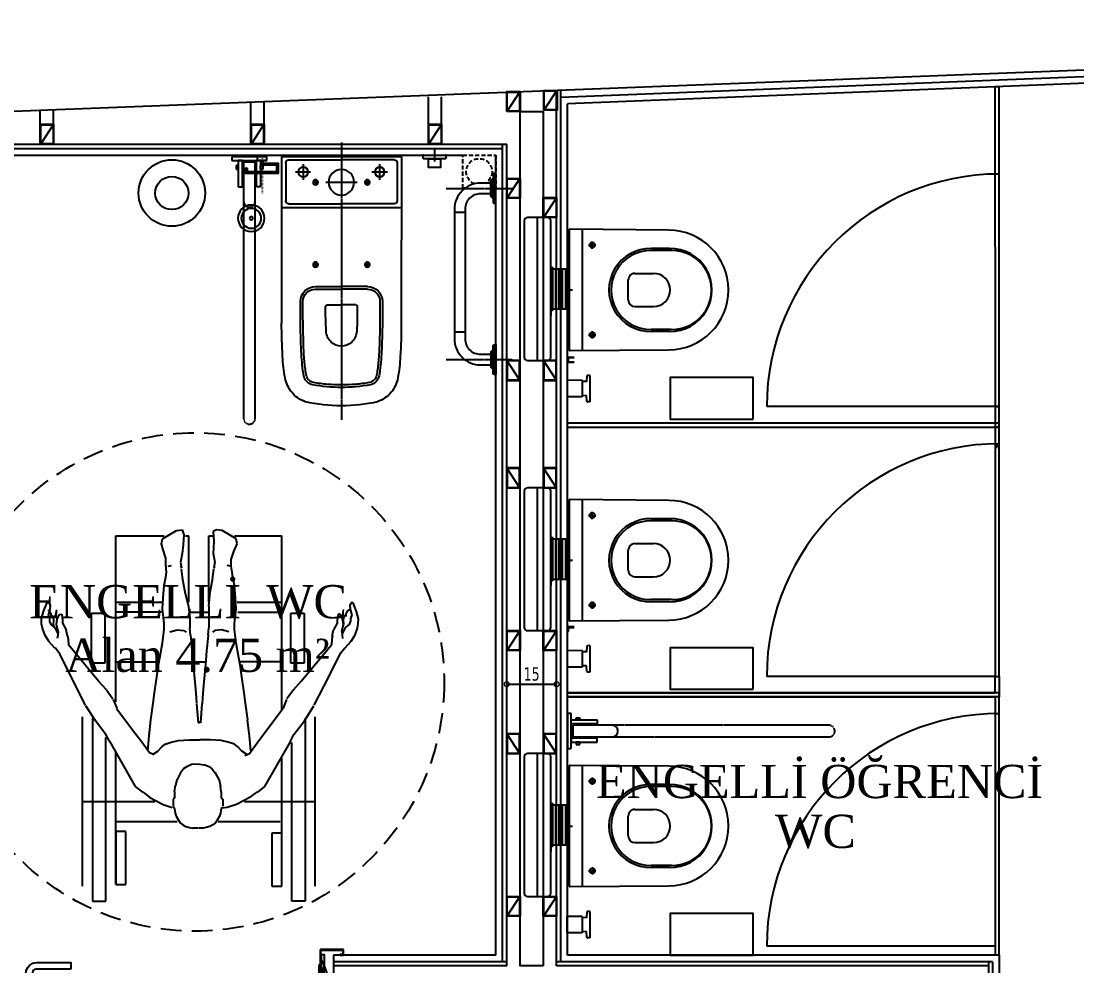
# Model space of a CAD drawing. Header units: millimetres. Extents: x -29311 to -3405, y 28913 to 42880.
# Drawn here: x -8745.7 to -8427.9, y 40933.6 to 41217.9 of the extents above; entities that cross this region are included whole.
import ezdxf
from ezdxf.enums import TextEntityAlignment as Align

# ---------------------------------------------------------------- set-up
doc = ezdxf.new("R2010")
doc.units = ezdxf.units.MM
doc.set_wipeout_variables(frame=1)
for name, pattern in [('( Hidden )', [0.375, 0.25, -0.125]), ('CENTER2', [1.125, 0.75, -0.125, 0.125, -0.125]), ('DASHED2', [0.375, 0.25, -0.125]), ('DOT', [6.35, 0, -6.35]), ('HIDDEN', [0.375, 0.25, -0.125])]:
    doc.linetypes.add(name, pattern=pattern)
for name, color, linetype in [('A-AKS-EKSEN', 252, 'DOT'), ('A-BA', 1, 'Continuous'), ('A-DUVAR-ALCIPAN', 9, 'Continuous'), ('A-DUVAR-ALCIPAN-CELIK', 144, 'Continuous'), ('A-DUVAR-TARAMA', 251, 'Continuous'), ('A-KAPI-AHSAP', 245, 'Continuous'), ('A-KAPI-AKSESUAR', 206, 'Continuous'), ('A-KAPI-METAL', 84, 'Continuous'), ('A-KAPI-PROFIL', 206, 'Continuous'), ('A-KAPLAMA-AHSAP', 34, 'Continuous'), ('A-KAPLAMA-SERAMIK', 31, 'Continuous'), ('A-MK-SUZGEC', 126, 'Continuous'), ('A-OLCU-IC', 126, 'Continuous'), ('A-SIVA-ALCIPAN', 247, 'Continuous'), ('A-SIVA-IC', 97, 'Continuous'), ('A-TEFRIS-SABIT', 177, 'Continuous'), ('A-YAZI', 136, 'Continuous'), ('AR-PLAN GORUNUS', 8, 'Continuous')]:
    doc.layers.add(name, color=color, linetype=linetype)
doc.layers.add('MB_TERFİS', color=253, linetype='Continuous', lineweight=20)
doc.styles.add('Dimension Text', font='tahoma.ttf', dxfattribs={"width": 0.8})
doc.styles.add('YAZ', font='times.ttf', dxfattribs={"height": 0.12})
doc.styles.add('YAZ-50', font='times.ttf', dxfattribs={"width": 0.9})
doc.dimstyles.new('AYG-OLCU 1 to 2', dxfattribs={"dimtxt": 4, "dimasz": 3, "dimexe": 1.5, "dimexo": 1, "dimgap": 1, "dimtad": 1, "dimdec": 0, "dimdsep": 46, "dimtxsty": 'Dimension Text', "dimblk": 'DOTSMALL', "dimcen": 0, "dimclrd": 256, "dimclre": 256, "dimclrt": 256, "dimadec": 0, "dimazin": 0, "dimtfac": 1, "dimtdec": 0, "dimtofl": 0, "dimtmove": 1, "dimatfit": 3, "dimfxl": 1, "dimarcsym": 0})

# ---------------------------------------------------------------- blocks, each defined once
blk = doc.blocks.new('A$C7B0C6078')
for p, q in [((439.9, 361.7), (439.9, 3.3)), ((172.1, 301.2), (232.8, 301.2)), ((177.2, 307.5), (232.7, 307.5)), ((281.7, 232.5), (225.5, 232.5)), ((301.7, 212.5), (301.7, 152.5)), ((175.5, 182.5), (175.5, 182.5)), ((281.7, 132.5), (225.5, 132.5)), ((172.1, 63.8), (232.8, 63.8)), ((177.2, 57.5), (232.7, 57.5))]:
    blk.add_line(p, q)
at = {"color": 4, "linetype": 'CENTER2', "ltscale": 30}
for p, q in [((409.9, 306.4), (409.9, 328.6)), ((421, 317.5), (398.9, 317.5)), ((488.8, 182.5), (469.4, 182.5)), ((421, 47.5), (398.9, 47.5)), ((409.9, 58.6), (409.9, 36.4))]:
    blk.add_line(p, q, dxfattribs=at)
blk.add_lwpolyline([(480, 362, 0.416782), (477, 365), (180, 362.5, 1), (180, 2.5), (477, 0, 0.416585), (480, 3)], format="xyb", close=True)
for centre in [(409.9, 317.5), (409.9, 47.5)]:
    blk.add_circle(centre, 8)
for centre, radius, start, end in [((442.9, 361.7), 3, 90.4828, 180), ((174.9, 182.5), 125, 88.9853, 271.0147), ((169.9, 182.5), 118.7, 88.9853, 271.0147), ((234.9, 182.5), 125, 268.9853, 91.0147), ((234.9, 182.5), 118.7, 268.9853, 91.0147), ((225.5, 182.5), 50, 90, 180), ((281.7, 212.5), 20, 0, 90), ((225.5, 182.5), 50, 180, 270), ((281.7, 152.5), 20, 270, 0), ((442.9, 3.3), 3, 180, 269.5172)]:
    blk.add_arc(centre, radius, start, end)
blk = doc.blocks.new('engelli_bar')
for p, q in [((-2978.43, -757.43, 0), (-2978.43, -758.55, 0)), ((-2967.93, -757.43, 0), (-2978.43, -757.43, 0)), ((-2978.43, -758.55, 0), (-2967.93, -758.55, 0)), ((-2975.31, -758.55, 0), (-2976.52, -758.55, 0)), ((-2976.52, -758.55, 0), (-2976.52, -766.45, 0)), ((-2975.31, -766.45, 0), (-2975.31, -758.55, 0)), ((-2971.43, -759.1, 0), (-2974.93, -759.1, 0)), ((-2974.93, -759.1, 0), (-2974.93, -770.91, 0)), ((-2971.04, -758.55, 0), (-2969.83, -758.55, 0)), ((-2971.04, -766.45, 0), (-2971.04, -758.55, 0)), ((-2969.83, -758.55, 0), (-2969.83, -766.45, 0)), ((-2967.93, -758.55, 0), (-2967.93, -757.43, 0)), ((-2976.52, -760.08, 0), (-2977.18, -760.08, 0)), ((-2977.18, -760.08, 0), (-2977.18, -761.18, 0)), ((-2977.18, -761.18, 0), (-2976.52, -761.18, 0)), ((-2976.52, -761.18, 0), (-2976.52, -760.08, 0)), ((-2969.83, -760.08, 0), (-2969.17, -760.08, 0)), ((-2969.83, -761.18, 0), (-2969.83, -760.08, 0)), ((-2969.17, -761.18, 0), (-2969.83, -761.18, 0)), ((-2969.17, -760.08, 0), (-2969.17, -761.18, 0)), ((-2976.52, -766.45, 0), (-2975.31, -766.45, 0)), ((-2969.83, -766.45, 0), (-2971.04, -766.45, 0))]:
    blk.add_line(p, q)
at = {"color": 252, "linetype": 'DASHED2', "ltscale": 0.25}
for p, q in [((-2974.93, -770.91, 0), (-2974.93, -836.18, 0)), ((-2971.43, -836.18, 0), (-2971.43, -770.89, 0))]:
    blk.add_line(p, q, dxfattribs=at)
at = {"elevation": 0}
blk.add_lwpolyline([(-2971.43, -770.89), (-2971.43, -759.1)], dxfattribs=at)
for start, end in [(180, 270), (269.999, 0)]:
    blk.add_arc((-2973.18, -770.89, 0), 1.75, start, end)
at = {"color": 252, "linetype": 'DASHED2', "ltscale": 0.25}
for start, end in [(180, 270), (269.999, 0)]:
    blk.add_arc((-2973.18, -836.18, 0), 1.75, start, end, dxfattribs=at)
blk = doc.blocks.new('WC')
at = {"layer": 'A-TEFRIS-SABIT'}
for p, q in [((83781.92, 725.33), (83781.92, 733.33)), ((83781.92, 733.33), (83782.64, 733.31)), ((83782.83, 733.12), (83782.92, 731.48)), ((83782.95, 731.45), (83784.27, 731.43)), ((83784.27, 726.83), (83784.27, 731.83)), ((83784.27, 731.83), (83788.67, 731.79)), ((83788.73, 731.74), (83788.73, 726.91)), ((83781.92, 725.33), (83782.64, 725.34)), ((83782.83, 725.53), (83782.92, 727.17)), ((83782.95, 727.2), (83784.27, 727.22)), ((83784.27, 726.83), (83788.67, 726.86)), ((83788.21, 717.6), (83788.21, 681.65))]:
    blk.add_line(p, q, dxfattribs=at)
for points in [[(83732.79, 738.48), (83732.79, 725.98), (83757.79, 725.98), (83757.79, 738.48)], [(83788.21, 705.83), (83788.71, 705.83), (83788.71, 692.83), (83788.21, 692.83), (83788.21, 705.83)], [(83793.21, 705.83), (83793.71, 705.83), (83793.71, 692.83), (83793.21, 692.83), (83793.21, 705.83)]]:
    blk.add_lwpolyline(points, close=True, dxfattribs=at)
blk.add_lwpolyline([(83801.71, 678.83), (83801.71, 719.83, 0.414214), (83800.71, 720.83), (83794.71, 720.83, 0.414214), (83793.71, 719.83), (83793.71, 678.83, 0.414214), (83794.71, 677.83), (83800.71, 677.83, 0.414214)], format="xyb", close=True, dxfattribs=at)
blk.add_lwpolyline([(83801.71, 678.83), (83801.71, 719.83, 0.414214), (83800.71, 720.83), (83794.71, 720.83, 0.414214), (83793.71, 719.83), (83793.71, 678.83, 0.414214), (83794.71, 677.83), (83800.71, 677.83, 0.414214)], format="xyb", close=True, dxfattribs=at)
for points in [[(83797.71, 720.83), (83797.71, 677.83)], [(83788.21, 705.83), (83788.21, 692.83)], [(83788.21, 705.83), (83788.21, 692.83)], [(83793.71, 700.17), (83793.71, 707.33)], [(83793.21, 705.33), (83788.71, 705.33)], [(83789.21, 705.33), (83789.21, 693.33)], [(83790.21, 705.33), (83790.21, 693.33)], [(83791.21, 705.33), (83791.21, 693.33)], [(83792.21, 705.33), (83792.21, 693.33)], [(83788.71, 693.33), (83793.21, 693.33)]]:
    blk.add_lwpolyline(points, dxfattribs=at)
for centre, radius, start, end in [((83782.63, 733.11), 0.2, 3.0835, 89), ((83782.95, 731.48), 0.03, 183.0835, 269), ((83788.68, 731.74), 0.05, 0, 89.5), ((83782.63, 725.54), 0.2, 271, 356.9165), ((83782.95, 727.17), 0.03, 91, 176.9165), ((83788.68, 726.91), 0.05, 270.5, 360)]:
    blk.add_arc(centre, radius, start, end, dxfattribs=at)
at = {"layer": 'A-TEFRIS-SABIT', "xscale": 0.1, "yscale": 0.1, "zscale": 0.1}
blk.add_blockref('A$C7B0C6078', (83740.21, 681.38), dxfattribs=at)
at = {"layer": 'A-TEFRIS-SABIT', "rotation": 270}
blk.add_blockref('engelli_bar', (84546.15, -2302.12, 0), dxfattribs=at)
blk = doc.blocks.new('asdsfdgfh')
at = {"linetype": 'DOT'}
blk.add_wipeout([(-31718.86, -56.04), (-31728.86, -56.04), (-31728.86, -66.04), (-31718.86, -66.04)], dxfattribs=at)
at = {"linetype": 'HIDDEN', "ltscale": 5}
blk.add_lwpolyline([(-31728.86, -56.04), (-31718.86, -56.04), (-31718.86, -66.04), (-31728.86, -66.04)], close=True, dxfattribs=at)
blk.add_circle((-31723.91, -61.05), 3.91, dxfattribs=at)
blk = doc.blocks.new('SE2')
for p, q in [((6.3, 143.7), (7.9, 143.7)), ((6.3, 134.9), (6.3, 143.7)), ((7.9, 133.7), (7.5, 133.7)), ((74.7, 143.7), (7.9, 143.7)), ((74.7, 133.7), (7.9, 133.7)), ((15.1, 133.7), (15.1, 133.4)), ((67.5, 133.4), (15.1, 133.4)), ((61.3, 143.7), (21.4, 143.7)), ((23.3, 132.1), (23.3, 107)), ((59.1, 132.4), (23.6, 132.4)), ((26.3, 132.4), (26.3, 133.4)), ((30.1, 133.4), (30.1, 132.4)), ((37.6, 132.4), (37.6, 133.4)), ((45.1, 133.4), (45.1, 132.4)), ((52.6, 132.4), (52.6, 133.4)), ((56.3, 133.4), (56.3, 132.4)), ((59.4, 107), (59.4, 132.1)), ((67.5, 133.4), (67.5, 133.7)), ((74.7, 143.7), (76.3, 143.7)), ((75.1, 133.7), (74.7, 133.7)), ((76.3, 143.7), (76.3, 134.9)), ((24, 106.3), (58.7, 106.3))]:
    blk.add_line(p, q)
for centre, radius, start, end in [((7.5, 134.9), 1.2, 180, 270), ((23.6, 132.1), 0.3, 90, 180), ((59.1, 132.1), 0.3, 0, 90), ((75.1, 134.9), 1.2, 270, 0), ((24, 107), 0.7, 180, 270), ((58.7, 107), 0.7, 270, 0)]:
    blk.add_arc(centre, radius, start, end)
at = {"layer": 'A-AKS-EKSEN', "ltscale": 0.01}
blk.add_line((41.3, 163.7), (41.3, 123.7), dxfattribs=at)
blk = doc.blocks.new('DFSDFDGFH')
blk.add_wipeout([(-30802.77, -3489.89), (-30802.77, -3489.89), (-30799.62, -3489.89), (-30799.62, -3490.59), (-30798.92, -3491.29), (-30798.92, -3492.46), (-30798.64, -3492.76), (-30798.12, -3492.79), (-30798.12, -3483.79), (-30798.64, -3483.81), (-30798.92, -3484.11), (-30798.92, -3485.16), (-30799.01, -3485.38), (-30799.62, -3485.99), (-30799.62, -3486.69), (-30802.77, -3486.69), (-30804.55, -3486.33), (-30806.06, -3485.33), (-30807.07, -3483.82), (-30807.42, -3482.04), (-30807.42, -3443.99), (-30807.24, -3441.72), (-30806.06, -3439.74), (-30804.55, -3438.73), (-30802.77, -3438.37), (-30799.62, -3438.37), (-30799.62, -3439.07), (-30799.01, -3439.69), (-30798.92, -3439.9), (-30798.92, -3440.95), (-30798.64, -3441.25), (-30798.12, -3441.27), (-30798.12, -3432.27), (-30798.64, -3432.3), (-30798.92, -3432.6), (-30798.92, -3433.65), (-30799.62, -3434.47), (-30799.62, -3435.17), (-30802.77, -3435.17), (-30805.78, -3435.77), (-30808.33, -3437.47), (-30810.03, -3440.02), (-30810.62, -3443.02), (-30810.62, -3482.04), (-30810.03, -3485.04), (-30808.33, -3487.59), (-30805.78, -3489.29)])
at = {"elevation": 0}
for points in [[(-30799.62, -3435.17), (-30802.77, -3435.17, 0.414214), (-30810.62, -3443.02), (-30810.62, -3482.04), (-30810.62, -3482.04, 0.414214), (-30802.77, -3489.89), (-30799.62, -3489.89)], [(-30798.92, -3439.9, 0.198912), (-30799.01, -3439.69), (-30799.54, -3439.16, -0.198889), (-30799.62, -3438.95), (-30799.62, -3434.6, -0.198889), (-30799.54, -3434.39), (-30799.01, -3433.86, 0.198912), (-30798.92, -3433.65)], [(-30798.64, -3432.3, 0.39896), (-30798.92, -3432.6), (-30798.92, -3440.95, 0.398959), (-30798.64, -3441.25), (-30798.12, -3441.27), (-30798.12, -3432.27), (-30798.64, -3432.3)], [(-30799.62, -3438.37), (-30802.77, -3438.37, 0.414214), (-30807.42, -3443.02), (-30807.42, -3443.02), (-30807.42, -3482.04), (-30807.42, -3482.04, 0.414214), (-30802.77, -3486.69), (-30799.62, -3486.69)], [(-30798.92, -3485.16, -0.198912), (-30799.01, -3485.38), (-30799.54, -3485.9, 0.198889), (-30799.62, -3486.11), (-30799.62, -3490.46, 0.198889), (-30799.54, -3490.68), (-30799.01, -3491.2, -0.198912), (-30798.92, -3491.41)], [(-30798.64, -3492.76, -0.39896), (-30798.92, -3492.46), (-30798.92, -3484.11, -0.398959), (-30798.64, -3483.81), (-30798.12, -3483.79), (-30798.12, -3492.79), (-30798.64, -3492.76)]]:
    blk.add_lwpolyline(points, format="xyb", dxfattribs=at)
for points in [[(-30799.54, -3434.39), (-30799.54, -3439.16)], [(-30799.01, -3439.69), (-30799.01, -3433.86)], [(-30798.64, -3432.3), (-30798.64, -3441.25)], [(-30807.42, -3443.99), (-30810.62, -3443.99)], [(-30807.42, -3480.04), (-30810.62, -3480.04)], [(-30799.54, -3490.68), (-30799.54, -3485.9)], [(-30799.01, -3485.38), (-30799.01, -3491.2)], [(-30798.64, -3492.76), (-30798.64, -3483.81)]]:
    blk.add_lwpolyline(points, dxfattribs=at)
at = {"layer": 'A-AKS-EKSEN', "ltscale": 0.01, "elevation": 0}
for points in [[(-30813.12, -3436.77), (-30793.12, -3436.77)], [(-30813.12, -3488.29), (-30793.12, -3488.29)]]:
    blk.add_lwpolyline(points, dxfattribs=at)
blk = doc.blocks.new('TUVALETKAGIT')
at = {"ltscale": 8}
for p, q in [((-1, 0.25), (-2, 0.25)), ((-1, -0.25), (-2.5, -0.25)), ((-3.5, -4.5), (-3.5, -5))]:
    blk.add_line(p, q, dxfattribs=at)
for points in [[(-3.5, -5), (-5, -5), (-5, 5), (-2, 5), (-2, 0.25)], [(-3.5, -4.5), (-4.5, -4.5), (-4.5, 4.5), (-2.5, 4.5), (-2.5, -0.25)]]:
    blk.add_lwpolyline(points, dxfattribs=at)
blk.add_lwpolyline([(0, -1.5), (-1, -1.5), (-1, 1.5), (0, 1.5)], close=True, dxfattribs=at)
at = {"layer": 'A-AKS-EKSEN', "ltscale": 0.05}
blk.add_line((0, 0), (-10.93, 0), dxfattribs=at)
blk = doc.blocks.new('fg')
for p, q in [((-66.91, -288.32), (-66.87, -238.21)), ((-30.78, -288.31), (-30.83, -238.21)), ((-53.14, -243.7), (-48.85, -243.7)), ((-44.56, -243.7), (-48.85, -243.7)), ((-56.71, -248.47), (-48.85, -248.47)), ((-56.71, -249.23), (-48.85, -249.23)), ((-40.99, -248.47), (-48.85, -248.47)), ((-40.99, -249.23), (-48.85, -249.23)), ((-66.9, -273.04), (-30.8, -273.04)), ((-65.64, -286.46), (-65.64, -275.05)), ((-64.74, -274.15), (-48.85, -274.15)), ((-32.96, -274.15), (-48.85, -274.15)), ((-32.06, -286.46), (-32.06, -275.05)), ((-30.78, -288.31), (-66.91, -288.32)), ((-64.74, -287.36), (-48.85, -287.36)), ((-32.96, -287.36), (-48.85, -287.36))]:
    blk.add_line(p, q)
for centre, radius in [((-56.65, -255.84), 0.75), ((-41.05, -255.84), 0.75), ((-48.85, -280.62), 3.85), ((-60.35, -283.72), 1.5), ((-56.65, -280.62), 0.75), ((-41.05, -280.62), 0.75), ((-37.35, -283.72), 1.5)]:
    blk.add_circle(centre, radius)
for centre, radius, start, end in [((-56.71, -223.27), 9.2, 109.1013, 140.3975), ((-49.76, -254.84), 41.47, 88.7446, 103.8948), ((-47.94, -254.84), 41.47, 76.1052, 91.2554), ((-40.99, -223.27), 9.2, 39.6025, 70.8987), ((-56.65, -223.36), 9.3, 140.1641, 170.2458), ((-49.08, -265.55), 46.67, 89.7216, 100.4704), ((-48.62, -265.55), 46.67, 79.5296, 90.2784), ((-41.04, -223.36), 9.3, 9.7542, 39.8359), ((-20.07, -230.39), 46.55, 169.3519, 177.2682), ((-46.36, -225.63), 14.18, 164.594, 173.2395), ((-56.73, -223.07), 3.51, 103.6807, 160.0153), ((-54.87, -223.55), 4.67, 161.9608, 169.9371), ((-56.88, -222.98), 2.59, 135.2885, 160.2561), ((-56.74, -223.03), 2.72, 100.7842, 136.5022), ((-49.66, -261.76), 42.1, 94.5454, 100.3913), ((-49.04, -267.03), 47.4, 89.7742, 94.7882), ((-48.66, -267.03), 47.4, 85.2118, 90.2258), ((-48.04, -261.76), 42.1, 79.6087, 85.4546), ((-40.96, -223.03), 2.72, 43.4978, 79.2158), ((-40.97, -223.07), 3.51, 19.9847, 76.3193), ((-40.82, -222.98), 2.59, 19.7439, 44.7115), ((-42.83, -223.55), 4.67, 10.0629, 18.0392), ((-51.34, -225.63), 14.18, 6.7605, 15.406), ((-77.63, -230.39), 46.55, 2.7318, 10.6481), ((13.01, -233.25), 74.04, 172.7951, 177.9305), ((-23.73, -229.36), 36.35, 169.4969, 175.955), ((-73.97, -229.36), 36.35, 4.045, 10.5031), ((-110.71, -233.25), 74.04, 2.0695, 7.2049), ((127.3, -239.07), 194.17, 176.7839, 179.7479), ((57.56, -235.91), 117.9, 175.5632, 178.1699), ((-155.25, -235.91), 117.9, 1.8301, 4.4368), ((-225, -239.07), 194.17, 0.2521, 3.2161), ((256.77, -242.53), 317.97, 177.8464, 180.3993), ((-48.79, -236.08), 4.76, 90.768, 131.571), ((-48.91, -236.08), 4.76, 48.429, 89.232), ((-354.47, -242.53), 317.97, 359.6007, 2.1536), ((316.55, -243.15), 376.99, 178.3281, 180.2421), ((-48.59, -236.05), 4.87, 133.5498, 177.2142), ((-49.11, -236.05), 4.87, 2.7858, 46.4502), ((-414.25, -243.15), 376.99, 359.7579, 1.6719), ((95.33, -242.79), 148.95, 177.3156, 180.1596), ((-193.03, -242.79), 148.95, 359.8404, 2.6844), ((-53.12, -243.2), 0.502, 180.8934, 267.1082), ((-44.58, -243.2), 0.502, 272.8918, 359.1066), ((-56.7, -244.73), 4.49, 180.1017, 269.8757), ((-56.7, -244.73), 3.74, 180.1492, 269.8281), ((-41, -244.73), 4.49, 270.1243, 359.8983), ((-41, -244.73), 3.74, 270.1719, 359.8508), ((-64.74, -275.05), 0.9, 89.9987, 180.0005), ((-32.96, -275.05), 0.9, 359.9995, 90.0013), ((-64.74, -286.46), 0.9, 180, 270), ((-32.96, -286.46), 0.9, 270, 0)]:
    blk.add_arc(centre, radius, start, end)
at = {"layer": 'A-AKS-EKSEN', "ltscale": 0.01}
for p, q in [((-48.85, -292.59), (-48.85, -209.08)), ((-57.58, -255.84), (-55.72, -255.84)), ((-56.65, -256.77), (-56.65, -254.91)), ((-41.98, -255.84), (-40.12, -255.84)), ((-41.05, -256.77), (-41.05, -254.91)), ((-60.35, -286.04), (-60.35, -281.4)), ((-57.58, -280.62), (-55.73, -280.62)), ((-56.65, -281.55), (-56.65, -279.69)), ((-53.57, -280.62), (-44.13, -280.62)), ((-41.97, -280.62), (-40.12, -280.62)), ((-41.05, -281.55), (-41.05, -279.69)), ((-37.35, -286.04), (-37.35, -281.4)), ((-62.67, -283.72), (-58.03, -283.72)), ((-39.67, -283.72), (-35.03, -283.72))]:
    blk.add_line(p, q, dxfattribs=at)
blk = doc.blocks.new('firca')
at = {"layer": 'A-TEFRIS-SABIT'}
for radius in [4, 3, 0.5]:
    blk.add_circle((0, 0), radius, dxfattribs=at)
blk = doc.blocks.new('A$C5E796BB7')
for radius in [10, 5]:
    blk.add_circle((10, 10), radius)
blk = doc.blocks.new('ENG')
at = {"layer": 'A-TEFRIS-SABIT', "xscale": -1, "rotation": 270}
for name, p in [('DFSDFDGFH', (-5361.46, -19393.69)), ('engelli_bar', (-8031.25, -47292.84, 0))]:
    blk.add_blockref(name, p, dxfattribs=at)
at = {"layer": 'A-TEFRIS-SABIT', "xscale": 0.1000000000000003, "yscale": 0.1000000000000003, "zscale": 0.1000000000000003, "rotation": 270.0000065253998}
blk.add_blockref('SE2', (-8802.55, -50206.18), dxfattribs=at)
at = {"layer": 'A-TEFRIS-SABIT', "extrusion": (0, 0, -1), "xscale": -1, "zscale": -1, "rotation": 270}
blk.add_blockref('fg', (9077, -50189.47), dxfattribs=at)
at = {"layer": 'A-TEFRIS-SABIT', "extrusion": (0, 0, -1), "xscale": -1, "zscale": -1}
for name, p in [('TUVALETKAGIT', (8788.68, -50262.23)), ('firca', (8807.22, -50265.46))]:
    blk.add_blockref(name, p, dxfattribs=at)
at = {"layer": 'A-TEFRIS-SABIT', "xscale": -1}
blk.add_blockref('A$C5E796BB7', (-8789.62, -50299.37), dxfattribs=at)
blk = doc.blocks.new('ISLAK ACIM')
at = {"layer": 'A-TEFRIS-SABIT'}
for p, q in [((82787.45, 16223.07), (82787.45, 16259.02)), ((82786.95, 16208.93), (82786.95, 16213.76)), ((82791.4, 16213.85), (82787, 16213.81)), ((82791.4, 16213.85), (82791.4, 16208.85)), ((82792.83, 16215.14), (82792.74, 16213.5)), ((82793.74, 16215.35), (82793.03, 16215.33)), ((82793.74, 16215.35), (82793.74, 16207.35)), ((82792.71, 16213.47), (82791.4, 16213.45)), ((82791.4, 16208.85), (82787, 16208.88)), ((82792.71, 16209.22), (82791.4, 16209.24)), ((82792.83, 16207.55), (82792.74, 16209.19)), ((82793.74, 16207.35), (82793.03, 16207.36))]:
    blk.add_line(p, q, dxfattribs=at)
blk.add_lwpolyline([(82773.95, 16261.85), (82773.95, 16220.85, 0.414214), (82774.95, 16219.85), (82780.95, 16219.85, 0.414214), (82781.95, 16220.85), (82781.95, 16261.85, 0.414214), (82780.95, 16262.85), (82774.95, 16262.85, 0.414214)], format="xyb", close=True, dxfattribs=at)
blk.add_lwpolyline([(82773.95, 16261.85), (82773.95, 16220.85, 0.414214), (82774.95, 16219.85), (82780.95, 16219.85, 0.414214), (82781.95, 16220.85), (82781.95, 16261.85, 0.414214), (82780.95, 16262.85), (82774.95, 16262.85, 0.414214)], format="xyb", close=True, dxfattribs=at)
for points in [[(82777.95, 16219.85), (82777.95, 16262.85)], [(82786.95, 16247.35), (82782.45, 16247.35)], [(82783.45, 16235.35), (82783.45, 16247.35)], [(82784.45, 16235.35), (82784.45, 16247.35)], [(82785.45, 16235.35), (82785.45, 16247.35)], [(82786.45, 16235.35), (82786.45, 16247.35)], [(82787.45, 16234.85), (82787.45, 16247.85)], [(82787.45, 16234.85), (82787.45, 16247.85)], [(82781.95, 16240.5), (82781.95, 16233.35)], [(82782.45, 16235.35), (82786.95, 16235.35)]]:
    blk.add_lwpolyline(points, dxfattribs=at)
for points in [[(82782.45, 16234.85), (82781.95, 16234.85), (82781.95, 16247.85), (82782.45, 16247.85), (82782.45, 16234.85)], [(82787.45, 16234.85), (82786.95, 16234.85), (82786.95, 16247.85), (82787.45, 16247.85), (82787.45, 16234.85)], [(82842.88, 16202.2), (82842.88, 16214.7), (82817.88, 16214.7), (82817.88, 16202.2)]]:
    blk.add_lwpolyline(points, close=True, dxfattribs=at)
for centre, radius, start, end in [((82787, 16213.76), 0.05, 90.5, 180), ((82793.03, 16215.13), 0.2, 91, 176.9165), ((82792.71, 16213.5), 0.03, 271, 356.9165), ((82787, 16208.93), 0.05, 180, 269.5), ((82792.71, 16209.19), 0.03, 3.0835, 89), ((82793.03, 16207.56), 0.2, 183.0835, 269)]:
    blk.add_arc(centre, radius, start, end, dxfattribs=at)
at = {"layer": 'A-TEFRIS-SABIT', "xscale": 0.1, "yscale": 0.1, "zscale": 0.1, "rotation": 180}
blk.add_blockref('A$C7B0C6078', (82835.45, 16259.3), dxfattribs=at)
blk = doc.blocks.new('engelli')
at = {"linetype": 'Continuous'}
for p, q in [((-32.02, -33.07), (-32.02, 21.96)), ((-32.02, 21.96), (-28.02, 21.96)), ((-28.02, 21.96), (-28.02, -27.32)), ((27.98, 21.96), (27.98, -25.82)), ((31.98, 21.96), (27.98, 21.96)), ((31.98, -33.07), (31.98, 21.96)), ((-35.02, 17.46), (-35.02, -33.54)), ((-25.02, 16.96), (-25.02, -22.82)), ((-25.02, 0.96), (-25.02, 16.96)), ((-25.02, 16.96), (-22.02, 16.96)), ((-22.02, 16.96), (-22.02, 0.96)), ((21.98, 1.46), (21.98, 17.46)), ((21.98, 17.46), (24.98, 17.46)), ((24.98, 17.46), (24.98, -21.07)), ((24.98, 17.46), (24.98, 1.46)), ((34.98, 17.46), (34.98, -33.54)), ((-22.02, 0.96), (-25.02, 0.96)), ((-0.17, 0), (-1.81, 0)), ((1.3, 0), (0, 0)), ((24.98, 1.46), (21.98, 1.46)), ((-25.02, -2.04), (-6.49, -2.04)), ((-6.84, -3.65), (-6.17, -2.43)), ((-6.17, -2.43), (-5.64, -1.57)), ((-5.64, -1.57), (-4.85, -1.04)), ((-4.85, -1.04), (-3.92, -0.52)), ((-3.92, -0.52), (-2.85, -0.17)), ((-2.85, -0.17), (-1.92, 0)), ((2.23, -0.17), (1.3, 0)), ((3.29, -0.52), (2.23, -0.17)), ((4.22, -1.04), (3.29, -0.52)), ((5.02, -1.57), (4.22, -1.04)), ((5.55, -2.43), (5.02, -1.57)), ((6.22, -3.65), (5.55, -2.43)), ((5.76, -2.04), (24.51, -2.04)), ((-10.77, -7.11), (-8, -6.24)), ((-7.37, -5.91), (-7.79, -6.44)), ((-7.37, -5.91), (-7.1, -4.52)), ((-7.1, -4.52), (-6.84, -3.65)), ((6.48, -4.52), (6.22, -3.65)), ((6.75, -5.91), (6.48, -4.52)), ((6.75, -5.91), (7.17, -6.26)), ((8.54, -6.24), (7.01, -6.07)), ((11.32, -7.11), (8.54, -6.24)), ((-35.02, -8.04), (-13.24, -8.04)), ((-15.92, -10.11), (-14.73, -9.25)), ((-14.73, -9.25), (-13.05, -8.3)), ((-13.05, -8.3), (-10.77, -7.11)), ((-7.79, -8.7), (-7.79, -6.61)), ((-7.37, -9.04), (-7.79, -8.87)), ((-7.37, -9.74), (-7.37, -9.04)), ((6.75, -9.04), (7.17, -8.87)), ((6.75, -9.74), (6.75, -9.04)), ((7.17, -8.7), (7.17, -6.61)), ((13.59, -8.3), (11.32, -7.11)), ((15.28, -9.25), (13.59, -8.3)), ((13.76, -8.04), (35.01, -8.04)), ((16.46, -10.11), (15.28, -9.25)), ((-26.91, -26.19), (-19.16, -12.59)), ((-19.16, -12.59), (-16.99, -10.82)), ((-17.01, -10.91), (-15.92, -10.11)), ((-7.37, -10.96), (-7.37, -9.74)), ((-7.37, -10.96), (-7.03, -12.92)), ((-6.65, -14.61), (-7.04, -12.7)), ((6.12, -14.51), (6.52, -12.6)), ((6.75, -10.96), (6.49, -12.72)), ((6.75, -10.96), (6.75, -9.74)), ((17.55, -10.91), (16.46, -10.11)), ((19.78, -12.59), (17.62, -10.82)), ((27.54, -26.19), (19.78, -12.59)), ((-5.51, -16.7), (-6.64, -14.5)), ((4.89, -16.7), (6.1, -14.5)), ((-4.45, -18.09), (-5.51, -16.7)), ((-4.45, -18.09), (-3.45, -18.66)), ((-2.19, -19.13), (-3.43, -18.61)), ((0.16, -19.3), (1.56, -19.06)), ((1.57, -19.13), (3.27, -18.44)), ((3.82, -18.09), (3.27, -18.44)), ((3.82, -18.09), (4.89, -16.7)), ((-14.89, -22.78), (-13.49, -22.18)), ((0.16, -19.3), (-2.19, -19.13)), ((15.28, -22.42), (13.87, -21.82)), ((-17.13, -25.95), (-14.89, -22.78)), ((-15.4, -23.26), (-15, -27.8)), ((-13.74, -22.31), (-12.35, -23.17)), ((-12.35, -23.17), (-11.17, -24.51)), ((-11.17, -24.51), (-10.18, -25.29)), ((-10.18, -25.29), (-8.3, -25.93)), ((10.72, -25.29), (8.84, -25.93)), ((11.71, -24.51), (10.72, -25.29)), ((12.9, -23.17), (11.71, -24.51)), ((14.29, -22.31), (12.9, -23.17)), ((15.67, -23.26), (15.27, -27.8)), ((17.52, -25.59), (15.28, -22.42)), ((-27.97, -28.21), (-31.17, -32.35)), ((-26.91, -26.19), (-27.97, -28.21)), ((-19.24, -28.68), (-17.13, -25.95)), ((-15, -27.8), (-14.5, -32.57)), ((-8.3, -25.93), (-6.12, -26.36)), ((-6.12, -26.36), (-2.85, -26.57)), ((-2.85, -26.57), (0.22, -26.57)), ((3.4, -26.57), (0.33, -26.57)), ((6.66, -26.36), (3.4, -26.57)), ((8.84, -25.93), (6.66, -26.36)), ((15.27, -27.8), (14.67, -32.56)), ((19.86, -28.68), (17.52, -25.59)), ((27.54, -26.19), (28.6, -28.21)), ((28.6, -28.21), (31.8, -32.35)), ((-24.76, -36.04), (-19.24, -28.68)), ((-0.71, -37.42), (-0.18, -31.69)), ((-0.18, -31.69), (0.22, -31.91)), ((0.45, -31.69), (0.05, -31.91)), ((0.85, -37.42), (0.45, -31.69)), ((25.39, -36.04), (19.86, -28.68)), ((-31.17, -32.35), (-34, -36.82)), ((-14.5, -32.57), (-13.76, -37.62)), ((14.76, -32.57), (14.01, -37.62)), ((31.8, -32.35), (34.63, -36.82)), ((-34.11, -36.99), (-38.55, -45.72)), ((-25.78, -38.72), (-24.74, -36.14)), ((-25.02, -38.04), (-25.02, -50.04)), ((-13.76, -37.62), (-13.38, -40.77)), ((-0.78, -39.26), (-0.68, -37.62)), ((1.05, -39.26), (0.94, -37.42)), ((14.01, -37.62), (13.64, -40.77)), ((24.98, -35.57), (24.98, -50.04)), ((26.41, -38.72), (25.37, -36.14)), ((34.73, -36.99), (39.18, -45.72)), ((-27.84, -41.63), (-25.87, -38.9)), ((-13.38, -40.77), (-12.7, -45.52)), ((-0.98, -41.85), (-0.78, -39.26)), ((1.25, -41.85), (1.05, -39.26)), ((13.64, -40.77), (12.96, -45.52)), ((28.46, -41.63), (26.5, -38.9)), ((-30.2, -44.26), (-39.25, -55.18)), ((-27.84, -41.63), (-30.2, -44.26)), ((-1.38, -46.17), (-0.98, -41.85)), ((1.65, -46.17), (1.25, -41.85)), ((28.46, -41.63), (30.83, -44.26)), ((30.83, -44.26), (39.88, -55.18)), ((-38.55, -45.72), (-41.86, -52.49)), ((-12.7, -45.52), (-12.19, -49.2)), ((-1.98, -51.77), (-1.38, -46.17)), ((2.05, -50.49), (1.65, -46.17)), ((12.96, -45.52), (12.44, -49.2)), ((39.18, -45.72), (42.6, -52.72)), ((-32.35, -49.71), (-32.35, -64.71)), ((-28.35, -49.71), (-32.35, -49.71)), ((-28.35, -64.71), (-28.35, -49.71)), ((-25.02, -50.04), (-25.02, -68.04)), ((-25.02, -50.04), (-12.49, -50.04)), ((-12.19, -49.2), (-11.67, -51.79)), ((-1.49, -50.04), (2.01, -50.04)), ((2.25, -53.52), (2.05, -50.49)), ((12.44, -49.2), (11.93, -51.79)), ((24.98, -50.04), (12.51, -50.04)), ((24.98, -50.04), (24.98, -68.04)), ((27.65, -49.71), (27.65, -64.71)), ((31.65, -49.71), (27.65, -49.71)), ((31.65, -64.71), (31.65, -49.71)), ((-41.86, -52.49), (-43.29, -54.24)), ((-11.67, -51.79), (-10.99, -55.82)), ((-2.24, -55.07), (-1.98, -51.77)), ((2.5, -54.99), (2.25, -53.52)), ((11.93, -51.79), (11.26, -55.82)), ((42.6, -52.72), (43.92, -54.24)), ((-45.2, -56.24), (-46.3, -58.01)), ((-43.32, -54.23), (-45.15, -56.15)), ((-42.49, -58.09), (-42.62, -57.1)), ((-39.58, -57.89), (-39.38, -56.91)), ((-39.38, -56.91), (-39.25, -55.18)), ((-10.99, -55.82), (-10.49, -59.82)), ((-2.49, -58.07), (-2.24, -55.07)), ((2.76, -58.07), (2.51, -55.07)), ((11.26, -55.82), (10.76, -59.82)), ((40.01, -56.91), (39.88, -55.18)), ((40.21, -57.89), (40.01, -56.91)), ((43.12, -58.09), (43.25, -57.1)), ((43.94, -54.23), (45.83, -56.24)), ((45.83, -56.24), (47.03, -58.2)), ((-47.08, -60.17), (-47.34, -61.48)), ((-46.3, -58.01), (-47.08, -60.17)), ((-44.56, -61.35), (-43.32, -60.34)), ((-43.35, -60.34), (-42.55, -58.73)), ((-42.4, -59.15), (-42.88, -61.35)), ((-42.4, -59.15), (-42.49, -58.09)), ((-41.01, -61.73), (-39.91, -59.75)), ((-39.51, -57.82), (-39.91, -59.75)), ((-10.49, -59.82), (-10.49, -61.57)), ((-8.74, -59.07), (-6.53, -59.71)), ((-6.53, -59.71), (-4.53, -59.49)), ((-4.53, -59.49), (-3.87, -59.01)), ((-2.49, -58.07), (-2.74, -60.32)), ((-2.74, -63.32), (-2.74, -60.32)), ((2.76, -58.07), (3.01, -60.32)), ((3.01, -63.32), (3.01, -60.32)), ((4.8, -59.49), (4.14, -59.01)), ((6.8, -59.71), (4.8, -59.49)), ((9.01, -59.07), (6.8, -59.71)), ((10.76, -59.82), (10.76, -61.57)), ((40.14, -57.82), (40.53, -59.75)), ((41.64, -61.73), (40.53, -59.75)), ((43.03, -59.15), (43.12, -58.09)), ((43.03, -59.15), (43.51, -61.35)), ((43.98, -60.34), (43.18, -58.73)), ((45.19, -61.35), (43.95, -60.34)), ((47.03, -58.2), (47.71, -60.17)), ((47.71, -60.17), (47.99, -61.49)), ((-47.34, -61.48), (-47.38, -63.04)), ((-47.38, -63.04), (-46.78, -65.17)), ((-45.37, -64.19), (-45.01, -63.16)), ((-45.01, -63.16), (-44.94, -62.17)), ((-44.94, -62.17), (-44.56, -61.35)), ((-44.18, -63.95), (-43.84, -63.35)), ((-43.85, -61.53), (-43.67, -60.61)), ((-43.8, -62.46), (-43.85, -61.53)), ((-43.84, -63.35), (-43.8, -62.46)), ((-42.88, -61.35), (-42.62, -63)), ((-42.62, -63), (-41.92, -64.32)), ((-41.29, -64.44), (-41.01, -62.61)), ((-41.01, -62.61), (-41.01, -61.73)), ((-10.49, -61.57), (-10.99, -66.07)), ((-3.24, -67.32), (-2.74, -63.32)), ((3.01, -66.82), (3.01, -63.32)), ((10.76, -61.57), (11.26, -66.07)), ((41.64, -62.61), (41.64, -61.73)), ((41.92, -64.44), (41.64, -62.61)), ((43.25, -63), (42.55, -64.32)), ((43.51, -61.35), (43.25, -63)), ((43.48, -61.53), (43.31, -60.61)), ((43.44, -62.46), (43.48, -61.53)), ((43.48, -63.35), (43.44, -62.46)), ((43.81, -63.95), (43.48, -63.35)), ((45.63, -62.34), (45.19, -61.35)), ((45.63, -63.16), (45.63, -62.34)), ((46, -64.19), (45.63, -63.16)), ((48.01, -63.04), (47.41, -65.17)), ((47.97, -61.48), (48.01, -63.04)), ((-46.78, -65.17), (-45.62, -67.93)), ((-45.45, -65.62), (-45.03, -65.29)), ((-44.87, -65.87), (-45.37, -64.19)), ((-45.03, -65.29), (-44.6, -64.51)), ((-44.77, -67.08), (-44.87, -65.87)), ((-44.6, -64.51), (-44.61, -63.71)), ((-44.61, -63.71), (-44.41, -64.16)), ((-44.41, -64.16), (-44.18, -63.95)), ((-41.92, -64.32), (-41.29, -64.44)), ((-32.35, -64.71), (-28.35, -64.71)), ((-11.24, -65.04), (-24.74, -65.04)), ((-10.99, -66.07), (-10.74, -69.32)), ((-2.74, -65.04), (2.76, -65.04)), ((11.26, -66.07), (11.01, -69.32)), ((11.76, -65.04), (24.98, -65.04)), ((27.65, -64.71), (31.65, -64.71)), ((42.55, -64.32), (41.97, -64.53)), ((44.04, -64.16), (43.81, -63.95)), ((44.25, -63.71), (44.04, -64.16)), ((44.24, -64.51), (44.25, -63.71)), ((44.67, -65.29), (44.24, -64.51)), ((45.5, -65.87), (44.67, -65.29)), ((45.4, -67.08), (45.5, -65.87)), ((45.5, -65.87), (46, -64.19)), ((47.41, -65.17), (46.43, -67.81)), ((-45.62, -67.93), (-45.2, -67.8)), ((-45.2, -67.8), (-44.77, -67.08)), ((-25.02, -68.04), (-25.02, -88.04)), ((-25.02, -68.04), (-11.24, -68.04)), ((-10.74, -69.32), (-10.49, -73.07)), ((-3.24, -67.32), (-4.11, -71.04)), ((-3.02, -68.04), (-3.02, -88.04)), ((2.98, -68.04), (2.98, -88.04)), ((3.01, -66.82), (3.39, -71.04)), ((11.01, -69.32), (10.76, -73.07)), ((11.51, -68.04), (24.98, -68.04)), ((24.98, -68.04), (24.98, -88.04)), ((45.83, -67.8), (45.4, -67.08)), ((46.43, -67.81), (45.83, -67.8)), ((-10.49, -73.07), (-9.99, -75.57)), ((-4.11, -71.04), (-4.86, -74.79)), ((3.39, -71.04), (4.14, -74.79)), ((10.76, -73.07), (10.26, -75.57)), ((-9.99, -75.57), (-9.74, -77.07)), ((-4.86, -74.79), (-5.24, -78.07)), ((4.14, -74.79), (4.51, -78.07)), ((10.26, -75.57), (10.01, -77.07)), ((-9.74, -77.07), (-9.99, -79.32)), ((-9.99, -79.32), (-9.99, -81.32)), ((-9.24, -78.82), (-8.24, -79.07)), ((-5.49, -80.07), (-5.24, -78.32)), ((-5.24, -78.32), (-5.49, -78.76)), ((4.76, -80.07), (4.51, -78.32)), ((4.51, -78.32), (4.76, -78.76)), ((9.51, -78.82), (8.51, -79.07)), ((10.01, -77.07), (9.76, -78.82)), ((9.76, -78.82), (9.76, -80.82)), ((-9.99, -81.32), (-10.74, -83.82)), ((-4.99, -82.7), (-5.49, -80.07)), ((4.26, -82.7), (4.76, -80.07)), ((9.76, -80.82), (10.51, -83.32)), ((-10.74, -83.82), (-11.24, -85.57)), ((-11.24, -85.57), (-10.99, -87.07)), ((-4.74, -85.32), (-4.99, -82.7)), ((-4.49, -88.32), (-4.74, -85.32)), ((4.51, -86.32), (4.26, -82.7)), ((10.51, -83.32), (11.51, -85.57)), ((11.51, -85.57), (11.26, -87.07)), ((-25.02, -88.04), (-10.49, -88.04)), ((-10.99, -87.07), (-8.99, -88.32)), ((-8.99, -88.32), (-6.74, -89.57)), ((-4.99, -89.82), (-4.49, -88.32)), ((-3.99, -88.04), (-3.02, -88.04)), ((2.98, -88.04), (4.51, -88.04)), ((4.26, -89.32), (4.51, -86.32)), ((9.26, -88.32), (7.01, -89.57)), ((11.26, -87.07), (9.26, -88.32)), ((10.76, -88.04), (24.98, -88.04)), ((-6.74, -89.57), (-4.99, -89.82)), ((5.26, -89.82), (4.26, -89.32)), ((7.01, -89.57), (5.26, -89.82))]:
    blk.add_line(p, q, dxfattribs=at)
blk = doc.blocks.new('A$C1989330F')
at = {"layer": 'A-KAPI-AKSESUAR'}
blk.add_lwpolyline([(27.5, 0), (-27.5, 0), (-27.5, -8), (27.5, -8)], close=True, dxfattribs=at)
blk.add_lwpolyline([(-125, -45), (-20, -45, 0.414214), (-10, -35), (-10, -8), (10, -8), (10, -32, -0.414214), (-23, -65), (-125, -65)], format="xyb", close=True, dxfattribs=at)
blk = doc.blocks.new('*U511')
at = {"ltscale": 12}
h = blk.add_hatch(dxfattribs=at)
h.set_pattern_fill('ANSI31', color=8, scale=5, angle=45)
h.set_pattern_definition([(90, (47.96, 20), (-15.875, 3e-15), [])])
h.paths.add_polyline_path([(1004, -130), (44, -130), (44, -160), (1004, -160)])
at = {"color": 8, "linetype": 'HIDDEN', "ltscale": 50}
blk.add_lwpolyline([(12.6, -176.2), (12.6, -1188.5, 0.417281), (1024.9, -165.6)], format="xyb", dxfattribs=at)
at = {"layer": 'A-KAPI-AHSAP'}
for points in [[(44, -165), (34, -165), (34, -148), (34, -148), (34, -125), (44, -125), (44, -165)], [(44, -125), (1004, -125)], [(1004, -165), (1004, -125), (1014, -125), (1014, -165), (1014, -165), (1014, -165), (1004, -165)], [(1004, -165), (44, -165)]]:
    blk.add_lwpolyline(points, dxfattribs=at)
blk.add_lwpolyline([(1004, -130), (44, -130), (44, -160), (1004, -160)], close=True, dxfattribs=at)
at = {"layer": 'A-KAPI-AKSESUAR'}
for radius in [10, 5, 4]:
    blk.add_circle((12, -175), radius, dxfattribs=at)
at = {"layer": 'A-KAPI-METAL'}
for points in [[(-29, -21.2), (39, -21.2, -0.414214), (40, -22.2), (40, -95.9), (38, -95.9), (38, -23.7, 0.414214), (37.5, -23.2), (-27.5, -23.2, 0.414214), (-28, -23.7), (-28, -35.2, 0.414214), (-27.5, -35.7), (-20, -35.7), (-20, -37.7), (-29, -37.7, -0.414214), (-30, -36.7), (-30, -22.2, -0.414214)], [(1077, -21.2), (1009, -21.2, 0.414214), (1008, -22.2), (1008, -95.9), (1010, -95.9), (1010, -23.7, -0.414214), (1010.5, -23.2), (1075.5, -23.2, -0.414214), (1076, -23.7), (1076, -35.2, -0.414214), (1075.5, -35.7), (1068, -35.7), (1068, -37.7), (1077, -37.7, 0.414214), (1078, -36.7), (1078, -22.2, 0.414214)], [(-30, -151, -0.414214), (-29, -150), (-20, -150), (-20, -152), (-27.5, -152, 0.414214), (-28, -152.5), (-28, -162.5, 0.414214), (-27.5, -163), (26.5, -163, 0.414214), (27, -162.5), (27, -105, -0.414214), (28.2, -104), (41, -104, -0.414154), (42, -105), (42, -119.5), (42, -82.6), (42, -68.4), (42, -82.6), (40, -82.6), (40, -68.4, -1), (44, -68.4), (44, -119.8, -0.934642), (40, -119.5), (40, -106.5, 0.414214), (39.5, -106), (29.5, -106, 0.414214), (29, -106.5), (29, -164, -0.414214), (28, -165), (-29, -165, -0.414214), (-30, -164)], [(1078, -151, 0.414214), (1077, -150), (1068, -150), (1068, -152), (1075.5, -152, -0.414214), (1076, -152.5), (1076, -162.5, -0.414214), (1075.5, -163), (1021.5, -163, -0.414214), (1021, -162.5), (1021, -104, 0.414214), (1019.7, -103), (1007, -103, 0.414154), (1006, -104), (1005.9, -119.5), (1006, -82.6), (1006, -68.4), (1006, -82.6), (1008, -82.6), (1008, -68.4, 1), (1004, -68.4), (1004, -119.8, 0.938583), (1007.9, -119.5), (1008, -105.5, -0.414214), (1008.5, -105), (1018.4, -105, -0.414214), (1019, -105.5), (1019, -164, 0.414214), (1020, -165), (1077, -165, 0.414214), (1078, -164)]]:
    blk.add_lwpolyline(points, format="xyb", close=True, dxfattribs=at)
at = {"layer": 'A-KAPI-PROFIL'}
for points in [[(16.5, -100.9), (27.5, -70.4), (27.5, -36.5), (37.5, -36.5), (37.5, -72.2), (25.9, -104.3), (25.9, -163), (16.5, -163)], [(1031.5, -100.9), (1020.5, -70.4), (1020.5, -43.8), (1010.5, -43.8), (1010.5, -72.2), (1022.1, -104.3), (1022.1, -163), (1031.5, -163)]]:
    blk.add_lwpolyline(points, close=True, dxfattribs=at)
for points in [[(36.5, -36.8), (37.5, -36.8), (37.5, -52.5), (29.6, -66.1), (29.6, -89.8), (36.6, -89.8), (36.6, -90.8), (28.6, -90.8), (28.6, -65.8), (36.5, -52.2), (36.5, -36.8)], [(1011.5, -36.8), (1010.5, -36.8), (1010.5, -52.5), (1018.3, -66.1), (1018.3, -89.8), (1011.3, -89.8), (1011.3, -90.8), (1019.3, -90.8), (1019.3, -65.8), (1011.5, -52.2), (1011.5, -36.8)]]:
    blk.add_lwpolyline(points, dxfattribs=at)
at = {"layer": 'A-KAPI-PROFIL', "color": 8}
for points in [[(39.7, -111.2, 0.414214), (37.7, -109.2), (31.3, -109.2, 0.414214), (29.3, -111.2), (29.3, -122, 0.414214), (31.3, -124), (45.3, -124, 0.414214), (46.3, -123), (46.3, -120, 1), (44.3, -120), (44.3, -121.5), (39.7, -121.5)], [(1018.7, -111.2, 0.414214), (1016.7, -109.2), (1010.2, -109.2, 0.414214), (1008.2, -111.2), (1008.2, -121.5), (1003.7, -121.5), (1003.7, -120, 1), (1001.7, -120), (1001.7, -123, 0.414214), (1002.7, -124), (1014, -124), (1016.7, -124, 0.414214), (1018.7, -122)]]:
    blk.add_lwpolyline(points, format="xyb", close=True, dxfattribs=at)
at = {"layer": 'DEFPOINTS', "linetype": 'ByBlock', "ltscale": 12}
for p, q in [((0, -37.7), (0, -150)), ((1048, -37.7), (1048, -125))]:
    blk.add_line(p, q, dxfattribs=at)
at = {"ltscale": 12, "xscale": -1, "rotation": 180}
blk.add_blockref('A$C1989330F', (916, -125), dxfattribs=at)
at = {"ltscale": 12}
blk.add_blockref('A$C1989330F', (916, -165), dxfattribs=at)
blk = doc.blocks.new('40 60')
at = {"layer": 'A-DUVAR-ALCIPAN-CELIK'}
for points in [[(82132.16, 6001.66), (82132.16, 6007.66), (82128.16, 6007.66), (82128.16, 6001.66)], [(82132.01, 6001.81), (82132.01, 6007.51), (82128.31, 6007.51), (82128.31, 6001.81)]]:
    blk.add_lwpolyline(points, close=True, dxfattribs=at)
blk.add_lwpolyline([(82128.31, 6007.51), (82132.01, 6001.81)], dxfattribs=at)
blk = doc.blocks.new('_DotSmall')
at = {"color": 0, "linetype": 'ByBlock', "const_width": 0.5}
blk.add_lwpolyline([(-0.0625, 0, 1), (0.0625, 0, 1)], format="xyb", close=True, dxfattribs=at)
blk = doc.blocks.new('*D449')
at = {"layer": 'A-OLCU-IC', "lineweight": -2, "transparency": 16777216}
for p, q in [((-8599.51, 41018.35), (-8599.51, 41019.85)), ((-8599.51, 41018.35), (-8584.51, 41018.35)), ((-8584.51, 41018.35), (-8584.51, 41019.85))]:
    blk.add_line(p, q, dxfattribs=at)
at = {"layer": 'DEFPOINTS', "color": 0, "transparency": 16777216}
for p in [(-8599.51, 41018.23), (-8584.51, 41018.35), (-8584.51, 41018.23)]:
    blk.add_point(p, dxfattribs=at)
at = {"layer": 'A-OLCU-IC', "lineweight": -2, "transparency": 16777216, "xscale": 3, "yscale": 3, "zscale": 3, "rotation": 180}
blk.add_blockref('_DotSmall', (-8599.51, 41018.35), dxfattribs=at)
at = {"layer": 'A-OLCU-IC', "lineweight": -2, "transparency": 16777216, "xscale": 3, "yscale": 3, "zscale": 3}
blk.add_blockref('_DotSmall', (-8584.51, 41018.35), dxfattribs=at)
at = {"layer": 'A-OLCU-IC', "transparency": 16777216, "insert": (-8592.01, 41021.4), "char_height": 4, "attachment_point": 5, "style": 'Dimension Text'}
blk.add_mtext('15', dxfattribs=at)

msp = doc.modelspace()

# ---------------------------------------------------------------- hatches: boundary and pattern name
at = {"layer": 'A-TEFRIS-SABIT'}
h = msp.add_hatch(color=256, dxfattribs=at)
h.dxf.hatch_style = 1
h.paths.add_polyline_path([(-8581.06, 41115.38), (-8579.26, 41115.38), (-8579.26, 41115.18), (-8581.26, 41115.18), (-8581.26, 41116.78), (-8579.26, 41116.78), (-8579.26, 41116.58), (-8581.06, 41116.58)])

# ---------------------------------------------------------------- linework, layer by layer
at = {"layer": 'A-BA'}
msp.add_line((-9822.14, 41149.16), (-5887.39, 41301.68), dxfattribs=at)
at = {"layer": 'A-DUVAR-ALCIPAN'}
for p, q in [((-8584.51, 40933.57), (-8584.51, 41196.94)), ((-8583.26, 40934.82), (-8583.26, 41196.99))]:
    msp.add_line(p, q, dxfattribs=at)
for points in [[(-8599.51, 40934.82), (-8651.63, 40934.82)], [(-8453.26, 40934.82), (-8584.51, 40934.82)], [(-8454.51, 40934.82), (-8454.51, 40926.32)], [(-8453.26, 40934.82), (-8453.26, 40926.32)], [(-8599.51, 40933.57), (-8651.63, 40933.57)], [(-8454.51, 40933.57), (-8584.51, 40933.57)]]:
    msp.add_lwpolyline(points, dxfattribs=at)
at = {"layer": 'A-DUVAR-ALCIPAN-CELIK'}
for points in [[(-8676.53, 41186.88), (-8676.53, 41193.57)], [(-8672.53, 41186.88), (-8672.53, 41193.72)], [(-8623.1, 41186.88), (-8623.1, 41195.19)], [(-8619.1, 41186.88), (-8619.1, 41195.19)], [(-8739.9, 41186.88), (-8739.9, 41191.11)], [(-8735.9, 41186.88), (-8735.9, 41191.27)]]:
    msp.add_lwpolyline(points, dxfattribs=at)
msp.add_lwpolyline([(-8588.51, 40933.57), (-8595.51, 40933.57), (-8595.51, 41190.71), (-8588.51, 41190.71)], close=True, dxfattribs=at)
at = {"layer": 'A-DUVAR-TARAMA', "linetype": '( Hidden )', "ltscale": 25}
msp.add_circle((-8693.35, 41019.03), 75, dxfattribs=at)
at = {"layer": 'A-KAPLAMA-AHSAP'}
for p, q in [((-8451.24, 41101.92), (-8452.44, 41101.92)), ((-8452.44, 41101.92), (-8452.44, 41095.72)), ((-8451.24, 41095.72), (-8451.24, 41101.92)), ((-8451.24, 41096.92), (-8581.26, 41096.92)), ((-8451.24, 41090.72), (-8451.24, 41096.92)), ((-8581.26, 41095.72), (-8452.44, 41095.72)), ((-8452.44, 41095.72), (-8452.44, 41086.92)), ((-8452.44, 41095.72), (-8451.24, 41095.72)), ((-8452.48, 41090.72), (-8451.24, 41090.72)), ((-8451.84, 41089.72), (-8451.84, 41090.72)), ((-8451.84, 41090.72), (-8451.24, 41090.72)), ((-8452.44, 41089.72), (-8451.84, 41089.72)), ((-8452.44, 41015.72), (-8452.44, 41020.72)), ((-8451.84, 41020.72), (-8451.24, 41020.72)), ((-8451.24, 41020.72), (-8451.24, 41014.52)), ((-8451.24, 41015.72), (-8581.26, 41015.72)), ((-8581.26, 41015.72), (-8452.44, 41015.72)), ((-8581.26, 41014.52), (-8452.44, 41014.52)), ((-8451.24, 41014.52), (-8581.26, 41014.52)), ((-8452.44, 41014.52), (-8452.44, 40936.82)), ((-8451.24, 40936.82), (-8451.24, 41015.72)), ((-8452.48, 41009.52), (-8451.24, 41009.52)), ((-8451.84, 41009.52), (-8451.24, 41009.52))]:
    msp.add_line(p, q, dxfattribs=at)
for points in [[(-8452.44, 41101.92), (-8451.24, 41101.92), (-8451.3, 41198.21), (-8452.54, 41198.16)], [(-8452.44, 41020.72), (-8451.24, 41020.72), (-8451.24, 41095.72), (-8452.44, 41095.72)]]:
    msp.add_lwpolyline(points, close=True, dxfattribs=at)
for points in [[(-8452.44, 41101.92), (-8521.24, 41101.92)], [(-8452.44, 41020.72), (-8521.24, 41020.72)], [(-8452.44, 40939.52), (-8521.24, 40939.52)]]:
    msp.add_lwpolyline(points, dxfattribs=at)
for centre in [(-8451.24, 41101.92), (-8451.24, 41020.72), (-8451.24, 40939.52)]:
    msp.add_arc(centre, 70, 90, 180, dxfattribs=at)
at = {"layer": 'A-KAPLAMA-SERAMIK', "ltscale": 0.1}
msp.add_line((-8581.26, 40936.82), (-8581.26, 41193.06), dxfattribs=at)
for points in [[(-8341.64, 41202.54), (-8581.26, 41193.06)], [(-8800.01, 41177.63), (-8612.76, 41177.63)], [(-8602.76, 40936.82), (-8651.63, 40936.82)], [(-8451.26, 40936.82), (-8581.26, 40936.82)], [(-8451.26, 40936.82), (-8451.26, 40924.32), (-8509.38, 40924.32)]]:
    msp.add_lwpolyline(points, dxfattribs=at)
at = {"layer": 'A-SIVA-ALCIPAN'}
msp.add_lwpolyline([(-8651.63, 40936.82), (-8651.63, 40925.57)], dxfattribs=at)
at = {"layer": 'A-SIVA-IC'}
msp.add_lwpolyline([(-8339.64, 41204.62), (-8583.26, 41194.99)], dxfattribs=at)
at = {"layer": 'A-TEFRIS-SABIT'}
for p, q in [((-8581.26, 41115.18), (-8581.26, 41116.78)), ((-8581.26, 41116.78), (-8579.26, 41116.78)), ((-8581.26, 41116.78), (-8581.26, 41116.58)), ((-8581.06, 41116.58), (-8581.06, 41115.38)), ((-8579.26, 41116.58), (-8581.06, 41116.58)), ((-8581.06, 41116.58), (-8581.06, 41115.38)), ((-8581.26, 41115.38), (-8581.26, 41115.18)), ((-8579.26, 41115.18), (-8581.26, 41115.18)), ((-8581.06, 41115.38), (-8579.26, 41115.38)), ((-8581.26, 41033.98), (-8581.26, 41035.58)), ((-8581.26, 41035.58), (-8579.26, 41035.58)), ((-8581.26, 41035.58), (-8581.26, 41035.38)), ((-8581.26, 41035.38), (-8581.26, 41035.58)), ((-8579.26, 41035.58), (-8581.26, 41035.58)), ((-8581.26, 41035.58), (-8581.26, 41033.98)), ((-8581.26, 41034.18), (-8581.26, 41033.98)), ((-8581.26, 41033.98), (-8581.26, 41034.18)), ((-8581.06, 41035.38), (-8581.06, 41034.18)), ((-8581.06, 41035.38), (-8581.06, 41034.18)), ((-8579.26, 41035.38), (-8581.06, 41035.38)), ((-8581.06, 41034.18), (-8581.06, 41035.38)), ((-8581.06, 41035.38), (-8579.26, 41035.38)), ((-8581.06, 41034.18), (-8581.06, 41035.38)), ((-8532.79, 40936.82), (-8557.79, 40936.82)), ((-8453.26, 40936.82), (-8454.46, 40936.82))]:
    msp.add_line(p, q, dxfattribs=at)

# ---------------------------------------------------------------- block references
at = {"layer": 'A-DUVAR-ALCIPAN-CELIK', "xscale": -1}
for p in [(73532.65, 35189.05), (73543.8, 35189.43), (73392.26, 35179.23), (73543.65, 35157.16), (73532.65, 35026.82), (73543.65, 35026.82), (73532.65, 34946.83), (73543.65, 34946.83)]:
    msp.add_blockref('40 60', p, dxfattribs=at)
at = {"layer": 'A-DUVAR-ALCIPAN-CELIK', "rotation": 180}
for p in [(73543.65, 47117.47), (73532.65, 47085.11), (73543.65, 47085.11), (73532.65, 47005.11), (73543.65, 47005.11)]:
    msp.add_blockref('40 60', p, dxfattribs=at)
at = {"layer": 'A-KAPI-AHSAP', "xscale": -0.1, "yscale": 0.1, "zscale": 0.1}
msp.add_blockref('*U511', (-8651.63, 40940.59), dxfattribs=at)
at = {"layer": 'A-TEFRIS-SABIT', "extrusion": (0, 0, -1), "xscale": -1, "zscale": -1}
for p in [(91368.21, 24895.97), (91368.21, 24814.62)]:
    msp.add_blockref('ISLAK ACIM', p, dxfattribs=at)
at = {"layer": 'AR-PLAN GORUNUS', "xscale": -1, "rotation": 180}
msp.add_blockref('engelli', (-8692.17, 40975.02), dxfattribs=at)
at = {"layer": 'MB_TERFİS', "rotation": 180}
msp.add_blockref('WC', (75207.46, 41675.3), dxfattribs=at)

# ---------------------------------------------------------------- texts
at = {"layer": 'A-YAZI', "style": 'YAZ-50'}
for s, p in [('ENGELLİ  WC', (-8695.42, 41038.19)), ('Alan 4.75 m²', (-8692.58, 41022.06))]:
    msp.add_text(s, height=10, dxfattribs=at).set_placement(p, align=Align.CENTER)
at = {"layer": 'A-YAZI', "insert": (-8600.16, 40994.08), "char_height": 10, "width": 175.9417, "attachment_point": 1, "line_spacing_factor": 0.9, "style": 'YAZ'}
msp.add_mtext('\\pi-12.5158,l40,t57.4842;ENGELLİ ÖĞRENCİ \\P\\pi41.43157,t111.43157;WC', dxfattribs=at)

# ---------------------------------------------------------------- dimensions: what is measured, and where the dimension line sits
at = {"layer": 'A-OLCU-IC'}
dim = msp.add_linear_dim(base=(-8584.51, 41018.35), p1=(-8599.51, 41018.23), p2=(-8584.51, 41018.23), dimstyle='AYG-OLCU 1 to 2', override={"dimfxl": 30, "dimfxlon": 1}, dxfattribs=at)
dim.commit()
dim.dimension.update_dxf_attribs({"geometry": '*D449', "text_midpoint": (-8592.01, 41021.4)})

# ---------------------------------------------------------------- next in the draw order: block references
at = {"layer": 'A-MK-SUZGEC'}
msp.add_blockref('asdsfdgfh', (23116.1, 41233.67), dxfattribs=at)

# ---------------------------------------------------------------- next in the draw order: block references
at = {"layer": 'A-TEFRIS-SABIT', "xscale": -1, "rotation": 270}
msp.add_blockref('ENG', (41589.06, 49965.81), dxfattribs=at)

# ---------------------------------------------------------------- next in the draw order: linework, layer by layer
at = {"layer": 'A-DUVAR-ALCIPAN'}
for p, q in [((-8600.76, 40934.82), (-8600.76, 41180.88)), ((-8599.51, 40933.57), (-8599.51, 41180.88))]:
    msp.add_line(p, q, dxfattribs=at)
for points in [[(-8803.26, 41180.88), (-8599.51, 41180.88)], [(-8803.26, 41179.63), (-8600.76, 41179.63)]]:
    msp.add_lwpolyline(points, dxfattribs=at)
at = {"layer": 'A-KAPLAMA-SERAMIK', "ltscale": 0.1}
msp.add_line((-8602.76, 40936.82), (-8602.76, 41177.63), dxfattribs=at)

# ---------------------------------------------------------------- next in the draw order: block references
at = {"layer": 'A-DUVAR-ALCIPAN-CELIK', "xscale": -1}
for p in [(73455.63, 35179.23), (73509.06, 35179.23), (73532.65, 35162.95)]:
    msp.add_blockref('40 60', p, dxfattribs=at)
at = {"layer": 'A-DUVAR-ALCIPAN-CELIK', "rotation": 180}
msp.add_blockref('40 60', (73532.65, 47117.47), dxfattribs=at)

doc.saveas('drawing.dxf')
